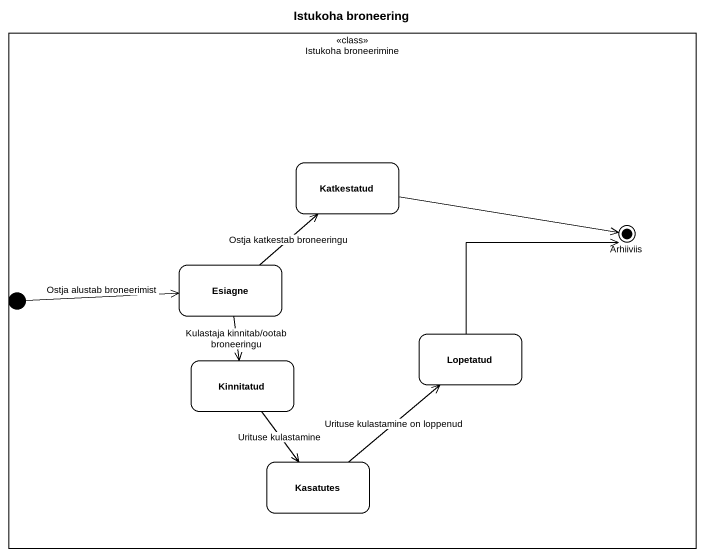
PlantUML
@startuml
title Istukoha broneering
hide empty description
state "Istukoha broneerimine" as Istukoha_broneerimine <<class>> {
  state Katkestatud
  state Arhiiviis <<end>>
  state Esiagne
  state Lopetatud
  state Kinnitatud
  state Kasatutes
  [*] -right-> Esiagne : Ostja alustab broneerimist
}
Katkestatud -right-> Arhiiviis
Esiagne -up-> Katkestatud : Ostja katkestab broneeringu
Esiagne --> Kinnitatud : Kulastaja kinnitab/ootab broneeringu
Lopetatud -up-> Arhiiviis
Kinnitatud --> Kasatutes : Urituse kulastamine
Kasatutes -up-> Lopetatud : Urituse kulastamine on loppenud
@enduml
